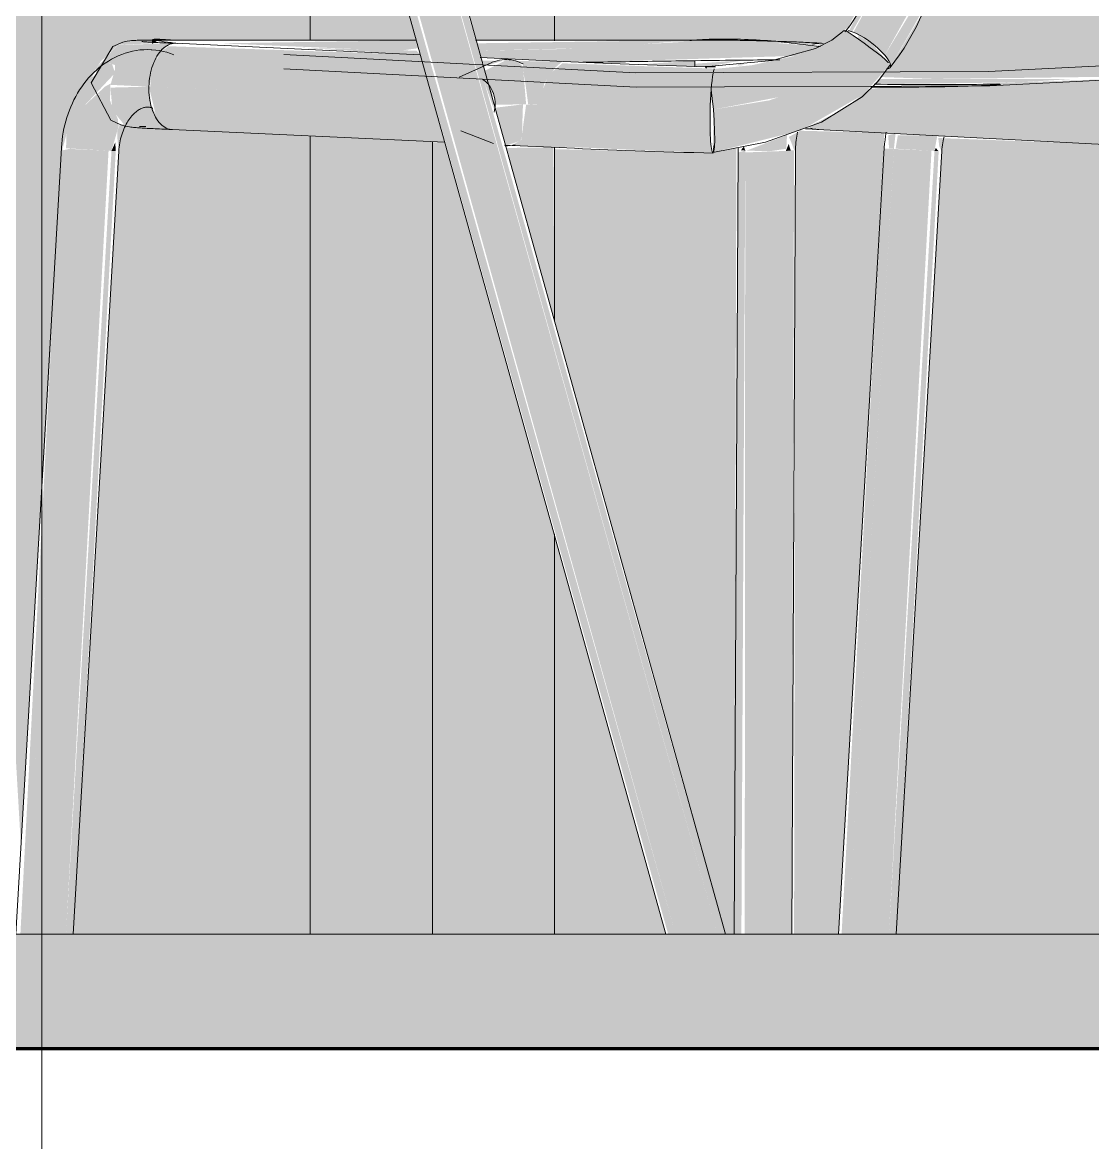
# Model space of a CAD drawing. Header units: inches. Extents: x 20478 to 36715, y -248 to 750.
# Drawn here: x 28045.8 to 28064.41, y -1.63 to 17.86 of the extents above; entities that cross this region are included whole.
import ezdxf

# ---------------------------------------------------------------- set-up
doc = ezdxf.new("R2010")
doc.units = ezdxf.units.IN
doc.header["$MEASUREMENT"] = 0
for name, color, linetype, lineweight in [('A-DOOR', 31, 'Continuous', 13), ('A-GLAZ-CWMG', 51, 'Continuous', 9), ('C-TOPO', 7, 'Continuous', 9), ('G-ANNO-SYMB', 111, 'Continuous', 9), ('I-FURN', 30, 'Continuous', 9)]:
    doc.layers.add(name, color=color, linetype=linetype, lineweight=lineweight)

# ---------------------------------------------------------------- blocks, each defined once
blk = doc.blocks.new('Falcon 7700 Series Pedestal Base - 36_ Square Top x 30_ - Wheelchair Height-V18-Elevation - South')
at = {"layer": 'I-FURN'}
h = blk.add_hatch(color=256, dxfattribs=at)
h.paths.add_polyline_path([(26107.484, 2), (26109.606, 2), (26109.606, 15.785), (26107.484, 15.885), (26107.484, 10.745)], flags=0)
h.paths.add_polyline_path([(26109.329, 17.549), (26108.319, 20.996), (26107.484, 23.219), (26107.484, 17.55), (26109.229, 17.549)], flags=0)
h.paths.add_polyline_path([(26108.456, 25.705), (26108.359, 25.705), (26108.422, 25.686)], flags=0)
h.paths.add_polyline_path([(26109.606, 20.278), (26109.606, 26.091), (26109.052, 25.912), (26108.437, 25.682), (26108.158, 25.299), (26108.187, 25.296), (26108.109, 24.999), (26108.094, 24.566), (26108.043, 24.539), (26108.031, 24.409), (26108.114, 24.26), (26108.233, 24.038), (26108.266, 23.984), (26109.555, 20.458)], flags=0)
h.paths.add_polyline_path([(26108.12, 24.63), (26108.088, 24.825), (26108.128, 24.808), (26108.125, 24.732)], flags=0)
h.paths.add_polyline_path([(26107.484, 26.036), (26108.147, 26.648), (26108.901, 26.933), (26109.606, 27.119), (26109.606, 28.5), (26107.484, 28.5), (26107.484, 26.039)], flags=0)
h = blk.add_hatch(color=256, dxfattribs=at)
h.paths.add_polyline_path([(26109.606, 2), (26111.727, 2), (26111.727, 8.948), (26109.824, 15.775), (26109.606, 15.775), (26109.606, 10.745)], flags=0)
h.paths.add_polyline_path([(26111.727, 12.667), (26111.71, 15.686), (26110.888, 15.675), (26110.956, 15.433)], flags=0)
h.paths.add_polyline_path([(26110.366, 17.549), (26111.727, 17.55), (26111.727, 26.486), (26109.606, 26.091), (26109.649, 20.121), (26110.366, 17.55)], flags=0)
h.paths.add_polyline_path([(26109.606, 27.104), (26111.227, 27.409), (26111.727, 27.491), (26111.727, 28.5), (26109.606, 28.5), (26109.606, 27.119)], flags=0)
for p, q in [((26111.727, 17.538), (26111.727, 26.486)), ((26107.484, 17.547), (26107.484, 23.219)), ((26107.484, 2), (26107.484, 15.885)), ((26109.606, 2), (26109.606, 15.785)), ((26111.727, 12.667), (26111.727, 15.687)), ((26111.727, 2), (26111.727, 8.96))]:
    blk.add_line(p, q, dxfattribs=at)
blk = doc.blocks.new('HermanMiller_Collection_Air-Chair_SideChair_Arms - Arms-V19-Elevation - South')
at = {"layer": 'I-FURN'}
for points in [[(26117.631, 15.665), (26117.66, 15.928), (26117.531, 15.895), (26117.546, 15.67)], [(26118.336, 15.624), (26118.385, 15.89), (26117.699, 15.895), (26117.66, 15.663), (26118.284, 15.627)], [(26116.828, 2), (26116.837, 2), (26117.631, 15.665), (26117.464, 15.665), (26116.721, 2), (26116.826, 2)], [(26117.182, 2), (26117.544, 2), (26118.284, 15.627), (26117.631, 15.658), (26116.837, 2), (26117.069, 2)], [(26117.66, 2), (26117.67, 2), (26118.409, 15.62), (26118.336, 15.624), (26117.631, 3.496), (26117.544, 2), (26117.655, 2)], [(26118.409, 15.62), (26118.358, 15.675), (26118.336, 15.624), (26118.402, 15.621)]]:
    blk.add_hatch(color=256, dxfattribs=at).paths.add_polyline_path(points, flags=0)
for p, q in [((26117.464, 15.676), (26116.669, 2)), ((26117.671, 2), (26118.462, 15.618))]:
    blk.add_line(p, q, dxfattribs=at)
at = {"layer": 'I-FURN', "flags": 128}
for points in [[(26117.496, 15.948), (26117.485, 15.882), (26117.476, 15.815), (26117.469, 15.749), (26117.464, 15.682), (26117.464, 15.676)], [(26118.462, 15.618), (26118.465, 15.655), (26118.469, 15.692), (26118.473, 15.729), (26118.479, 15.765), (26118.486, 15.801), (26118.494, 15.836), (26118.503, 15.871)]]:
    blk.add_lwpolyline(points, dxfattribs=at)
blk = doc.blocks.new('opening - opening-1034286-Elevation - South')
at = {"layer": 'A-DOOR'}
h = blk.add_hatch(color=256, dxfattribs=at)
h.paths.add_polyline_path([(25985.89, 2), (26016.078, 2), (26016.078, 96), (25985.89, 96), (25985.89, 20.121)], flags=0)
h.paths.add_polyline_path([(26180.895, 2), (26184.717, 15.714), (26184.549, 15.718), (26184.031, 15.675), (26180.732, 3.841), (26180.772, 2), (26180.888, 2)], flags=0)
h.paths.add_polyline_path([(26091.239, 2), (26093.176, 2), (26093.176, 8.948), (26092.37, 6.058)], flags=0)
h.paths.add_polyline_path([(26181.931, 2), (26189.824, 2), (26189.061, 15.848), (26189.026, 15.928), (26185.77, 15.775), (26182.457, 3.888)], flags=0)
h.paths.add_polyline_path([(26177.334, 2), (26177.291, 15.636), (26177.345, 15.675), (26177.402, 15.701), (26177.332, 15.896), (26172.428, 15.615), (26167.96, 2), (26177.291, 2)], flags=0)
h.paths.add_polyline_path([(26100.744, 16.071), (26100.766, 16.127), (26100.74, 16.1)], flags=0)
h.paths.add_polyline_path([(26097.419, 2), (26101.541, 2), (26100.778, 15.848), (26100.667, 16.092), (26099.814, 15.997), (26097.419, 15.885), (26097.419, 6.058)], flags=0)
h.paths.add_polyline_path([(26232.634, 2), (26228.15, 15.663), (26227.814, 15.666), (26227.491, 15.658), (26231.972, 2), (26232.628, 2)], flags=0)
h.paths.add_polyline_path([(26104.153, 2), (26107.484, 2), (26107.484, 15.885), (26104.236, 16.092), (26104.172, 16.084), (26104.131, 15.978), (26104.129, 15.848), (26104.153, 15.619), (26103.362, 2), (26104.143, 2)], flags=0)
h.paths.add_polyline_path([(26225.655, 2), (26230.225, 2), (26225.676, 15.675), (26225.516, 15.658), (26223.495, 15.759), (26220.801, 15.848), (26220.845, 15.776), (26220.895, 15.636), (26220.919, 15.629), (26220.895, 2), (26220.919, 2)], flags=0)
h.paths.add_polyline_path([(26235.203, 2), (26261.39, 2), (26261.39, 96), (26235.203, 96), (26235.203, 10.745)], flags=0)
h.paths.add_polyline_path([(26191.435, 16.071), (26191.458, 16.126), (26191.432, 16.1)], flags=0)
h.paths.add_polyline_path([(26191.637, 2), (26192.233, 2), (26191.469, 15.848), (26191.358, 16.092), (26190.646, 15.969), (26190.74, 15.433), (26191.567, 2), (26191.612, 2)], flags=0)
h.paths.add_polyline_path([(26167.251, 26.785), (26167.199, 26.876), (26167.216, 26.821)], flags=0)
h.paths.add_polyline_path([(26195.767, 2), (26195.767, 28.5), (26190.681, 28.5), (26190.681, 28.75), (26172.432, 28.75), (26172.432, 30), (26197.015, 30), (26197.015, 96), (26162.828, 96), (26162.828, 2), (26164.502, 2), (26169.001, 15.836), (26168.825, 16.124), (26168.816, 16.512), (26169.11, 16.941), (26169.295, 17.162), (26169.352, 17.162), (26169.417, 17.318), (26169.414, 17.377), (26169.387, 17.52), (26169.456, 17.746), (26169.533, 18.263), (26169.548, 18.507), (26169.434, 20.672), (26169.022, 24.299), (26168.743, 25.344), (26168.472, 25.94), (26168.157, 26.418), (26168.044, 26.493), (26167.126, 26.863), (26166.942, 27.034), (26166.666, 27.37), (26166.629, 27.627), (26166.76, 27.741), (26166.698, 27.79), (26167.12, 28.121), (26167.607, 28.253), (26170.571, 28.342), (26173.817, 28.341), (26177.69, 28.234), (26181.052, 27.895), (26183.449, 27.56), (26186.073, 27.086), (26187.042, 26.833), (26187.635, 26.533), (26187.705, 26.432), (26187.966, 26.204), (26188.255, 25.749), (26188.439, 24.96), (26188.439, 24.589), (26188.362, 24.016), (26187.928, 22.733), (26186.946, 19.993), (26186.265, 17.551), (26190.846, 17.495), (26190.896, 17.489), (26191.576, 17.364), (26191.84, 17.062), (26191.911, 16.899), (26192.117, 16.615), (26192.355, 16.145), (26192.357, 15.974), (26192.452, 15.433), (26193.267, 2), (26193.348, 2)], flags=0)
h.paths.add_polyline_path([(26136.016, 2), (26141.943, 2), (26137.459, 15.663), (26137.099, 15.668), (26135.893, 15.723), (26130.304, 15.973), (26130.113, 15.867), (26130.153, 15.776), (26130.203, 15.636), (26130.228, 15.643), (26130.18, 6.058), (26130.203, 2), (26135.945, 2)], flags=0)
h.paths.add_polyline_path([(26202.419, 2), (26204.953, 2), (26205.772, 15.676), (26205.971, 16.429), (26206.282, 16.906), (26206.338, 17.034), (26206.433, 17.184), (26206.491, 17.236), (26206.734, 17.47), (26207.34, 17.496), (26207.371, 17.552), (26207.609, 17.552), (26211.92, 17.552), (26210.911, 20.996), (26209.759, 24.236), (26209.756, 25.019), (26209.834, 25.428), (26210.078, 26.039), (26210.738, 26.648), (26211.492, 26.933), (26215.049, 27.611), (26218.549, 28.062), (26221.525, 28.276), (26225.13, 28.343), (26230.76, 28.224), (26231.081, 28.117), (26231.301, 28.001), (26231.558, 27.56), (26231.52, 27.37), (26231.279, 27.076), (26230.986, 26.817), (26230.736, 26.708), (26229.975, 26.355), (26229.795, 26.09), (26229.426, 25.296), (26229.252, 24.712), (26229.095, 23.793), (26228.751, 20.672), (26228.672, 18.094), (26228.799, 17.52), (26228.799, 17.456), (26228.799, 17.287), (26228.842, 17.332), (26228.996, 16.992), (26229.185, 16.853), (26229.37, 16.512), (26229.327, 16.07), (26229.159, 15.793), (26233.203, 3.467), (26233.203, 96), (26199.015, 96), (26199.015, 30), (26225.753, 30), (26225.753, 28.75), (26207.505, 28.75), (26207.505, 28.5), (26202.419, 28.5), (26202.419, 6.058)], flags=0)
h.paths.add_polyline_path([(26207.246, 2), (26207.362, 2), (26208.222, 15.893), (26208.181, 15.974), (26207.412, 15.953), (26207.408, 15.775), (26207.441, 15.619), (26206.692, 2), (26207.217, 2)], flags=0)
h.paths.add_polyline_path([(26113.34, 2), (26113.664, 2), (26111.727, 8.948), (26111.727, 2)], flags=0)
h.paths.add_polyline_path([(26114.707, 2), (26114.853, 2), (26114.892, 15.675), (26114.436, 15.587), (26111.727, 15.655), (26111.727, 12.667), (26114.7, 2)], flags=0)
h.paths.add_polyline_path([(26117.67, 2), (26122.64, 2), (26122.64, 15.68), (26121.166, 15.745), (26118.402, 15.848), (26118.419, 15.7), (26118.461, 15.619), (26117.739, 3.184)], flags=0)
h.paths.add_polyline_path([(26116.67, 2), (26117.465, 15.938), (26116.002, 15.975), (26115.805, 15.867), (26115.845, 15.776), (26115.895, 15.636), (26115.919, 15.629), (26115.895, 2), (26116.635, 2)], flags=0)
h.paths.add_polyline_path([(26143.648, 2), (26160.828, 2), (26160.828, 96), (26127.14, 96), (26127.14, 30), (26135.061, 30), (26135.061, 28.75), (26127.14, 28.75), (26127.14, 27.663), (26130.619, 28.094), (26132.937, 28.266), (26136.64, 28.346), (26140.045, 28.236), (26140.39, 28.117), (26140.609, 28.001), (26140.866, 27.56), (26140.828, 27.37), (26140.587, 27.076), (26140.295, 26.817), (26140.045, 26.708), (26139.289, 26.362), (26139.104, 26.09), (26138.734, 25.296), (26138.56, 24.712), (26138.403, 23.793), (26138.06, 20.672), (26137.981, 18.094), (26138.107, 17.52), (26138.107, 17.456), (26138.107, 17.287), (26138.15, 17.332), (26138.304, 16.992), (26138.493, 16.853), (26138.678, 16.512), (26138.636, 16.07), (26138.467, 15.793), (26142.992, 2), (26143.626, 2)], flags=0)
h.paths.add_polyline_path([(26208.362, 2), (26216.255, 2), (26212.415, 15.775), (26209.107, 15.893), (26209.11, 15.7), (26209.153, 15.619), (26208.376, 2.243)], flags=0)
h.paths.add_polyline_path([(26166.91, 2), (26171.345, 15.688), (26170.716, 15.615), (26166.277, 2), (26166.82, 2)], flags=0)
h.paths.add_polyline_path([(26127.634, 2), (26127.14, 3.506), (26127.14, 2)], flags=0)
h.paths.add_polyline_path([(26219.844, 2), (26219.853, 2), (26219.891, 15.675), (26219.207, 15.585), (26219.183, 3.855), (26219.707, 2), (26219.823, 2)], flags=0)
h.paths.add_polyline_path([(26129.008, 2), (26129.162, 2), (26129.2, 15.675), (26128.744, 15.587), (26127.14, 15.624), (26127.14, 8.702), (26129.006, 2.007)], flags=0)
h.paths.add_polyline_path([(26090.453, 2.896), (26093.176, 12.667), (26093.176, 15.686), (26090.453, 15.585), (26090.453, 6.058)], flags=0)
h.paths.add_polyline_path([(26102.451, 3.546), (26103.181, 15.676), (26103.379, 16.429), (26103.691, 16.906), (26103.746, 17.034), (26103.842, 17.184), (26103.9, 17.236), (26104.143, 17.47), (26104.749, 17.496), (26104.78, 17.552), (26105.018, 17.552), (26107.484, 17.55), (26107.431, 23.363), (26107.185, 24.179), (26107.168, 24.236), (26107.164, 25.019), (26107.242, 25.428), (26107.484, 26.129), (26107.475, 28.5), (26104.78, 28.5), (26104.78, 28.75), (26104.688, 28.75), (26104.688, 28.5), (26100.215, 28.5), (26100.215, 28.75), (26100.123, 28.75), (26100.123, 28.5), (26097.419, 28.5), (26097.442, 26.013), (26097.66, 25.428), (26097.738, 25.019), (26097.747, 24.589), (26097.679, 24.043), (26097.419, 23.219), (26097.419, 17.55), (26100.156, 17.495), (26100.884, 17.364), (26101.148, 17.062), (26101.219, 16.899), (26101.425, 16.615), (26101.663, 16.145), (26101.665, 15.974), (26101.761, 15.433), (26102.412, 4.221)], flags=0)
h.paths.add_polyline_path([(26179.02, 3.915), (26179.721, 6.431), (26179.666, 15.596), (26178.962, 15.585), (26179.009, 6.058)], flags=0)
h.paths.add_polyline_path([(26217.454, 3.915), (26217.435, 6.409), (26214.85, 15.675), (26214.177, 15.675), (26217.444, 3.951)], flags=0)
h.paths.add_polyline_path([(26217.484, 9.951), (26217.479, 15.597), (26215.908, 15.606), (26217.444, 10.093)], flags=0)
h.paths.add_polyline_path([(26180.702, 9.951), (26182.272, 15.63), (26180.674, 15.597), (26180.698, 10.592)], flags=0)
h.paths.add_polyline_path([(26219.479, 15.597), (26219.469, 15.677), (26219.479, 15.597)], flags=0)
h.paths.add_polyline_path([(26128.788, 15.597), (26128.778, 15.677), (26128.787, 15.597)], flags=0)
h.paths.add_polyline_path([(26114.479, 15.597), (26114.469, 15.677), (26114.479, 15.597)], flags=0)
h.paths.add_polyline_path([(26104.041, 15.978), (26104.163, 16.104), (26104.101, 16.071), (26104.044, 15.982)], flags=0)
h.paths.add_polyline_path([(26192.125, 16.011), (26192.164, 16.029), (26192.119, 16.028)], flags=0)
h.paths.add_polyline_path([(26101.433, 16.011), (26101.472, 16.029), (26101.427, 16.028)], flags=0)
h.paths.add_polyline_path([(26130.483, 17.46), (26130.699, 17.495), (26130.757, 17.496), (26130.986, 17.647), (26131.145, 17.78), (26131.588, 18.633), (26131.774, 19.251), (26132.092, 21.858), (26132.619, 25.72), (26132.539, 26.257), (26132.546, 26.437), (26132.217, 27.027), (26131.998, 27.223), (26130.168, 27.052), (26127.14, 26.66), (26127.14, 17.551), (26130.163, 17.5), (26130.45, 17.464)], flags=0)
h.paths.add_polyline_path([(26116.175, 17.46), (26116.39, 17.495), (26116.448, 17.496), (26116.678, 17.647), (26116.837, 17.78), (26117.279, 18.633), (26117.465, 19.251), (26117.773, 21.787), (26118.311, 25.72), (26118.231, 26.257), (26118.238, 26.437), (26117.908, 27.027), (26117.66, 27.221), (26115.859, 27.052), (26112.16, 26.556), (26111.727, 26.438), (26111.727, 17.55), (26115.854, 17.5), (26116.142, 17.464)], flags=0)
h.paths.add_polyline_path([(26187.519, 24.797), (26187.466, 24.809), (26187.514, 24.809)], flags=0)
h.paths.add_polyline_path([(26184.724, 17.55), (26185.24, 17.59), (26186.366, 21.414), (26187.366, 24.042), (26187.42, 24.046), (26187.497, 24.518), (26187.48, 25.03), (26187.528, 25.02), (26187.469, 25.163), (26187.437, 25.299), (26187.437, 25.355), (26187.053, 25.745), (26186.64, 25.879), (26186.465, 25.919), (26186.64, 25.428), (26186.718, 25.019), (26186.727, 24.589), (26186.651, 24.016), (26186.248, 22.819), (26185.234, 19.993), (26184.611, 17.55), (26184.66, 17.55)], flags=0)
h.paths.add_polyline_path([(26211.745, 25.705), (26211.588, 25.665), (26211.714, 25.688)], flags=0)
h.paths.add_polyline_path([(26213.654, 17.55), (26214.318, 17.59), (26213.319, 20.996), (26212.168, 24.236), (26212.191, 25.098), (26212.242, 25.428), (26212.339, 25.912), (26211.695, 25.647), (26211.446, 25.299), (26211.475, 25.296), (26211.398, 24.999), (26211.382, 24.566), (26211.331, 24.539), (26211.319, 24.409), (26211.395, 24.283), (26211.521, 24.038), (26211.554, 23.984), (26212.937, 20.121), (26213.654, 17.55)], flags=0)
h.paths.add_polyline_path([(26093.176, 17.55), (26093.176, 26.486), (26090.453, 26.878), (26090.487, 17.566), (26090.806, 17.552), (26093.073, 17.55)], flags=0)
h.paths.add_polyline_path([(26185.111, 24.797), (26185.057, 24.809), (26185.105, 24.809)], flags=0)
h.paths.add_polyline_path([(26182.82, 17.551), (26183.957, 21.414), (26184.957, 24.042), (26185.013, 24.054), (26185.088, 24.518), (26185.071, 25.03), (26185.119, 25.02), (26185.057, 25.171), (26185.028, 25.299), (26185.028, 25.355), (26184.617, 25.758), (26183.951, 26.013), (26183.115, 26.193), (26181.756, 26.438), (26178.504, 26.911), (26177.658, 26.97), (26177.509, 26.739), (26177.42, 26.451), (26177.292, 25.867), (26177.27, 25.078), (26178.328, 18.591), (26178.504, 18.205), (26178.853, 17.681), (26179.154, 17.569), (26182.518, 17.551)], flags=0)
h.paths.add_polyline_path([(26213.456, 25.705), (26213.359, 25.705), (26213.422, 25.686)], flags=0)
h.paths.add_polyline_path([(26215.366, 17.551), (26219.191, 17.606), (26219.428, 17.78), (26219.871, 18.633), (26220.056, 19.251), (26220.374, 21.858), (26220.902, 25.72), (26220.822, 26.257), (26220.829, 26.437), (26220.527, 26.97), (26220.422, 27), (26217.015, 26.533), (26214.48, 26.061), (26213.841, 25.884), (26213.36, 25.592), (26213.158, 25.299), (26213.187, 25.296), (26213.109, 24.999), (26213.094, 24.566), (26213.043, 24.539), (26213.031, 24.409), (26213.114, 24.26), (26213.233, 24.038), (26213.266, 23.984), (26214.649, 20.121), (26215.365, 17.552)], flags=0)
h.paths.add_polyline_path([(26169.066, 24.313), (26169.068, 24.324), (26169.064, 24.324)], flags=0)
h.paths.add_polyline_path([(26177.292, 24.485), (26177.293, 24.485), (26177.292, 24.485)], flags=0)
h.paths.add_polyline_path([(26213.12, 24.63), (26213.088, 24.825), (26213.128, 24.808), (26213.125, 24.732)], flags=0)
h.paths.add_polyline_path([(26211.408, 24.63), (26211.376, 24.825), (26211.417, 24.809), (26211.413, 24.732)], flags=0)
h.paths.add_polyline_path([(26167.199, 27.078), (26167.385, 27.181), (26167.319, 27.211), (26167.306, 27.153), (26167.213, 27.088)], flags=0)
h.paths.add_polyline_path([(26167.069, 27.076), (26167.196, 27.107), (26167.156, 27.153), (26167.072, 27.078)], flags=0)
h.paths.add_polyline_path([(26140.425, 27.076), (26140.301, 27.139), (26140.306, 27.078), (26140.397, 27.076)], flags=0)
h.paths.add_polyline_path([(26231.117, 27.076), (26230.993, 27.139), (26230.998, 27.078), (26231.089, 27.076)], flags=0)
h.paths.add_polyline_path([(26111.727, 27.491), (26114.542, 27.895), (26117.96, 28.249), (26118.127, 28.25), (26122.64, 28.347), (26122.64, 28.75), (26116.813, 28.75), (26116.813, 28.5), (26114.523, 28.5), (26114.523, 28.75), (26114.432, 28.75), (26114.432, 28.5), (26111.727, 28.5), (26111.727, 27.592)], flags=0)
h.paths.add_polyline_path([(26093.176, 27.491), (26093.176, 28.5), (26090.471, 28.5), (26090.453, 27.884), (26092.445, 27.611), (26092.959, 27.527)], flags=0)
h.paths.add_polyline_path([(26104.701, 30), (26122.64, 30), (26122.64, 96), (26090.453, 96), (26090.453, 30), (26095.297, 30)], flags=0)
h.paths.add_polyline_path([(26242.934, 99.164), (26261.39, 99.164), (26261.39, 134), (26235.203, 134), (26235.203, 119.043), (26235.436, 119.043), (26237.577, 118.566), (26239.472, 117.699), (26241.323, 116.282), (26241.624, 115.971), (26242.728, 114.61), (26243.629, 112.925), (26244.198, 111.049), (26244.39, 109.098), (26244.171, 107.017), (26243.419, 104.846), (26242.37, 103.097), (26240.921, 101.55), (26239.304, 100.399), (26237.48, 99.587), (26235.489, 99.164), (26242.48, 99.164)], flags=0)
h.paths.add_polyline_path([(26197.015, 119.098), (26197.015, 134), (26162.828, 134), (26162.828, 119.098), (26191.096, 119.098)], flags=0)
h.paths.add_polyline_path([(26211.294, 119.098), (26233.203, 119.098), (26233.203, 134), (26199.015, 134), (26199.015, 119.098), (26209.974, 119.098)], flags=0)
h.paths.add_polyline_path([(26128.015, 119.098), (26160.828, 119.098), (26160.828, 134), (26128.015, 134), (26128.015, 132.629)], flags=0)
blk = doc.blocks.new('HermanMiller_Collection_Air-Chair_SideChair_Arms - Arms-V33-Elevation - South')
at = {"layer": 'I-FURN'}
for points in [[(26114.26, 2), (26114.566, 2), (26109.329, 20.734), (26108.648, 20.602), (26111.396, 10.745), (26113.833, 2), (26114.155, 2)], [(26114.566, 2), (26114.7, 2), (26110.508, 16.829), (26110.534, 16.923), (26110.515, 17.015), (26109.422, 20.734), (26109.345, 20.734), (26113.435, 6.058)], [(26113.833, 2), (26108.613, 20.578), (26108.518, 20.458), (26113.705, 2), (26113.764, 2)], [(26116.905, 17.697), (26117.338, 18.452), (26117.515, 19.16), (26117.443, 19.142), (26117.09, 18.205), (26116.85, 17.708)], [(26117.471, 17.287), (26118.008, 18.254), (26118.196, 19.014), (26117.537, 19.091), (26117.191, 18.172), (26116.924, 17.688), (26117.22, 17.516), (26117.392, 17.371)], [(26117.573, 17.095), (26118.147, 18.094), (26118.399, 18.894), (26118.399, 19.002), (26118.244, 19.009), (26117.932, 18.051), (26117.471, 17.287), (26117.565, 17.144)], [(26104.749, 17.495), (26104.827, 17.542), (26104.749, 17.558), (26104.749, 17.495)], [(26117.52, 17.176), (26117.24, 17.498), (26117.008, 17.633), (26117.015, 17.57), (26117.486, 17.207)], [(26104.677, 16.742), (26104.827, 17.255), (26104.965, 17.42), (26105.018, 17.496), (26104.139, 17.466), (26103.755, 17.062), (26103.772, 16.99), (26104.001, 17.148), (26104.09, 17.117), (26104.085, 17.034), (26104.01, 16.773), (26104.562, 16.747)], [(26114.492, 15.6), (26116.007, 15.978), (26117.1, 16.605), (26117.554, 17.116), (26117.484, 17.209), (26117.22, 17.42), (26116.58, 16.886), (26115.463, 16.503), (26114.492, 16.344), (26114.49, 15.612), (26114.49, 15.602)], [(26103.323, 15.665), (26103.537, 16.391), (26104.09, 16.98), (26104.031, 17.152), (26103.9, 17.105), (26103.597, 16.81), (26103.472, 16.605), (26103.24, 16.145), (26103.249, 16.036), (26103.237, 15.67)], [(26110.699, 16.428), (26111.236, 16.434), (26111.181, 17.088), (26111.081, 17.18), (26110.888, 17.204), (26110.514, 17.018), (26110.501, 16.856), (26110.551, 16.807), (26110.644, 16.68), (26110.693, 16.489)], [(26114.167, 17.095), (26114.167, 17.193), (26113.172, 17.126), (26114.145, 17.096)], [(26114.351, 17.089), (26114.402, 17.096), (26115.028, 17.203), (26114.167, 17.141), (26114.167, 17.095), (26114.349, 17.089)], [(26114.436, 16.318), (26114.509, 17.056), (26111.865, 17.148), (26111.635, 16.953), (26111.497, 16.617), (26111.475, 16.423), (26113.363, 16.35)], [(26110.675, 16.348), (26110.644, 16.68), (26110.508, 16.829), (26110.659, 16.394)], [(26120.748, 16.876), (26117.36, 16.876), (26117.286, 16.784), (26119.82, 16.817)], [(26105.089, 15.997), (26104.878, 16.095), (26104.719, 16.423), (26104.677, 16.742), (26104.01, 16.725), (26104.044, 16.33), (26104.238, 16.092), (26104.983, 16.004)], [(26122.512, 15.675), (26122.235, 15.776), (26122.038, 16.051), (26121.973, 16.426), (26117.174, 16.676), (26116.769, 16.36), (26116.333, 16.139), (26116.128, 16.041), (26116.326, 15.997), (26122.368, 15.682)], [(26110.878, 15.714), (26111.139, 15.801), (26111.163, 15.893), (26111.181, 16.434), (26110.691, 16.374), (26110.709, 16.291), (26110.859, 15.781)], [(26114.49, 15.585), (26114.456, 15.677), (26114.436, 16.318), (26111.475, 16.423), (26111.533, 16.048), (26111.71, 15.775), (26111.829, 15.7), (26113.52, 15.624)], [(26115.473, 15.619), (26115.76, 15.661), (26115.772, 15.901), (26115.068, 15.629), (26115.444, 15.619)], [(26102.52, 2), (26102.528, 2), (26103.323, 15.665), (26103.154, 15.629), (26102.443, 2), (26102.518, 2)], [(26102.874, 2), (26103.236, 2), (26103.976, 15.627), (26103.322, 15.658), (26102.901, 8.411), (26102.528, 2), (26102.76, 2)], [(26103.352, 2), (26103.362, 2), (26104.101, 15.62), (26104.027, 15.624), (26103.323, 3.496), (26103.236, 2), (26103.346, 2)], [(26104.101, 15.62), (26104.093, 15.775), (26104.027, 15.624), (26104.093, 15.621)], [(26114.49, 15.585), (26114.497, 15.697), (26114.482, 15.748), (26114.485, 15.607)], [(26114.862, 2), (26114.979, 2), (26115.047, 15.63), (26114.921, 15.597), (26114.853, 2)], [(26115.047, 15.63), (26115.021, 15.704), (26114.973, 15.637), (26115.021, 15.632)], [(26115.437, 2), (26115.685, 2), (26115.753, 15.624), (26115.046, 15.597), (26115.037, 2), (26115.324, 2)], [(26115.685, 2), (26115.852, 2), (26115.895, 15.636), (26115.753, 15.624), (26115.705, 6.058)], [(26115.753, 15.624), (26115.838, 15.629), (26115.801, 15.745), (26115.755, 15.629)]]:
    blk.add_hatch(color=256, dxfattribs=at).paths.add_polyline_path(points, flags=0)
h = blk.add_hatch(color=256, dxfattribs=at)
h.paths.add_polyline_path([(26117.573, 17.095), (26117.486, 17.268), (26117.566, 17.106)], flags=0)
h.paths.add_polyline_path([(26118.335, 16.876), (26121.98, 16.921), (26122.64, 16.998), (26122.64, 18.003), (26118.111, 17.998), (26117.573, 17.095), (26117.537, 17.095), (26117.388, 16.91), (26117.66, 16.9)], flags=0)
h = blk.add_hatch(color=256, dxfattribs=at)
h.paths.add_polyline_path([(26109.039, 17.367), (26109.368, 17.412), (26109.329, 17.549), (26105.918, 17.496), (26108.746, 17.376), (26109.026, 17.368)], flags=0)
h.paths.add_polyline_path([(26110.417, 17.368), (26112.597, 17.42), (26114.098, 17.552), (26110.381, 17.496), (26110.409, 17.393)], flags=0)
h = blk.add_hatch(color=256, dxfattribs=at)
h.paths.add_polyline_path([(26112.224, 17.165), (26115.918, 17.277), (26116.379, 17.437), (26114.755, 17.57), (26113.951, 17.52), (26111.865, 17.396), (26110.417, 17.368), (26110.45, 17.246), (26112.199, 17.166)], flags=0)
h.paths.add_polyline_path([(26109.4, 17.296), (26109.331, 17.367), (26107.321, 17.419), (26109.331, 17.299)], flags=0)
h = blk.add_hatch(color=256, dxfattribs=at)
h.paths.add_polyline_path([(26115.044, 17.12), (26114.915, 17.141), (26114.915, 17.109)], flags=0)
h.paths.add_polyline_path([(26114.492, 16.344), (26115.869, 16.605), (26116.626, 16.904), (26117.22, 17.42), (26116.798, 17.711), (26115.968, 17.29), (26115.156, 17.114), (26114.507, 17.05), (26114.455, 16.676), (26114.482, 16.441)], flags=0)
h.paths.add_polyline_path([(26115.879, 17.3), (26116.187, 17.371), (26115.903, 17.307)], flags=0)
h = blk.add_hatch(color=256, dxfattribs=at)
h.paths.add_polyline_path([(26111.475, 16.423), (26111.552, 16.798), (26111.742, 17.073), (26111.865, 17.18), (26110.465, 17.193), (26110.531, 17.105), (26110.906, 17.212), (26111.177, 17.133), (26111.194, 16.964), (26111.227, 16.774), (26111.272, 16.433)], flags=0)
h.paths.add_polyline_path([(26109.619, 16.51), (26109.4, 17.296), (26105.018, 17.445), (26104.872, 17.329), (26104.731, 17.039), (26104.701, 16.741), (26109.464, 16.517)], flags=0)
h = blk.add_hatch(color=256, dxfattribs=at)
h.paths.add_polyline_path([(26121.973, 16.426), (26122.057, 16.8), (26122.057, 16.897), (26117.466, 16.733), (26117.193, 16.694), (26117.193, 16.675), (26119.82, 16.538)], flags=0)
h.paths.add_polyline_path([(26116.379, 17.437), (26116.39, 17.495), (26116.332, 17.442)], flags=0)
h = blk.add_hatch(color=256, dxfattribs=at)
h.paths.add_polyline_path([(26104.159, 16.071), (26104.172, 16.16), (26104.163, 16.104)], flags=0)
h.paths.add_polyline_path([(26103.777, 16.615), (26103.831, 16.605), (26103.771, 16.605)], flags=0)
h.paths.add_polyline_path([(26104.027, 15.624), (26104.155, 16.068), (26104.137, 16.127), (26104.143, 16.169), (26104.12, 16.217), (26104.001, 16.5), (26104.01, 16.795), (26103.915, 16.743), (26103.537, 16.391), (26103.323, 15.665), (26103.976, 15.627)], flags=0)
h.paths.add_polyline_path([(26104.591, 16.82), (26104.538, 16.84), (26104.547, 16.821)], flags=0)
h = blk.add_hatch(color=256, dxfattribs=at)
h.paths.add_polyline_path([(26111.959, 15.675), (26111.71, 15.775), (26111.533, 16.048), (26111.475, 16.423), (26111.236, 16.428), (26111.15, 15.812), (26110.991, 15.726), (26111.181, 15.711), (26111.829, 15.681)], flags=0)
h.paths.add_polyline_path([(26109.824, 15.775), (26109.619, 16.51), (26104.677, 16.742), (26104.802, 16.231), (26104.878, 16.095), (26105.089, 15.997), (26109.464, 15.792)], flags=0)
h = blk.add_hatch(color=256, dxfattribs=at)
h.paths.add_polyline_path([(26114.509, 15.697), (26114.492, 16.223), (26114.483, 15.697)], flags=0)
h.paths.add_polyline_path([(26114.454, 15.697), (26114.456, 15.738), (26114.445, 15.781)], flags=0)
for p, q in [((26114.701, 2), (26109.483, 20.719)), ((26108.52, 20.451), (26113.663, 2)), ((26104.742, 17.563), (26104.742, 17.491)), ((26114.357, 17.552), (26110.353, 17.551)), ((26116.771, 17.711), (26116.771, 17.721)), ((26109.401, 17.296), (26105.139, 17.496)), ((26110.628, 17.157), (26110.073, 16.908)), ((26112.012, 17.173), (26110.438, 17.247)), ((26114.167, 17.089), (26114.167, 17.193)), ((26114.349, 17.091), (26114.349, 17.091)), ((26114.371, 17.066), (26114.349, 17.091)), ((26105.075, 15.997), (26109.825, 15.774)), ((26116.303, 15.998), (26122.491, 15.675)), ((26110.099, 15.972), (26110.668, 15.754)), ((26103.155, 15.676), (26102.361, 2)), ((26103.362, 2), (26104.154, 15.618)), ((26110.861, 15.726), (26111.942, 15.675)), ((26114.92, 15.65), (26114.853, 2)), ((26114.92, 15.671), (26114.92, 15.65)), ((26115.853, 2), (26115.92, 15.645))]:
    blk.add_line(p, q, dxfattribs=at)
at = {"layer": 'I-FURN', "flags": 128}
for points in [[(26117.453, 19.197), (26117.432, 19.09), (26117.407, 18.983), (26117.378, 18.877), (26117.347, 18.771), (26117.311, 18.667), (26117.273, 18.563), (26117.232, 18.461), (26117.187, 18.361), (26117.14, 18.262), (26117.09, 18.166), (26117.036, 18.071), (26116.981, 17.979), (26116.922, 17.889), (26116.862, 17.802), (26116.799, 17.718), (26116.78, 17.694)], [(26117.565, 17.075), (26117.649, 17.185), (26117.73, 17.298), (26117.807, 17.414), (26117.88, 17.533), (26117.95, 17.655), (26118.016, 17.779), (26118.078, 17.905), (26118.136, 18.033), (26118.191, 18.164), (26118.241, 18.296), (26118.287, 18.429), (26118.329, 18.565), (26118.367, 18.701), (26118.4, 18.838), (26118.429, 18.976), (26118.437, 19.015)], [(26103.675, 16.809), (26104.048, 17.439), (26104.226, 17.514), (26104.301, 17.532), (26104.345, 17.538), (26104.376, 17.542), (26104.402, 17.544), (26104.426, 17.546), (26104.448, 17.547), (26104.471, 17.548), (26104.494, 17.549), (26104.518, 17.55), (26104.543, 17.55), (26104.569, 17.551), (26104.596, 17.551), (26104.625, 17.552), (26104.655, 17.552), (26104.686, 17.552), (26104.719, 17.552), (26104.752, 17.552), (26104.788, 17.552), (26104.797, 17.552)], [(26109.33, 17.551), (26106.922, 17.55), (26104.797, 17.552)], [(26116.768, 17.72), (26116.55, 17.551), (26116.269, 17.407), (26115.514, 17.196), (26114.403, 17.092), (26114.349, 17.091)], [(26116.399, 17.495), (26116.374, 17.497), (26116.348, 17.498), (26116.32, 17.5), (26116.291, 17.502), (26116.261, 17.504), (26116.23, 17.505), (26116.197, 17.507), (26116.163, 17.509), (26116.128, 17.511), (26116.091, 17.512), (26116.054, 17.514), (26116.015, 17.516), (26115.975, 17.518), (26115.934, 17.519), (26115.893, 17.521), (26115.85, 17.523), (26115.806, 17.524), (26115.762, 17.526), (26115.717, 17.527), (26115.671, 17.529), (26115.625, 17.53), (26115.578, 17.532), (26115.531, 17.533), (26115.483, 17.535), (26115.435, 17.536), (26115.387, 17.537), (26115.339, 17.539), (26115.29, 17.54), (26115.242, 17.541), (26115.193, 17.542), (26115.145, 17.543), (26115.097, 17.544), (26115.049, 17.545), (26115.002, 17.546), (26114.955, 17.547), (26114.909, 17.548), (26114.863, 17.548), (26114.818, 17.549), (26114.773, 17.55), (26114.729, 17.55), (26114.686, 17.551), (26114.644, 17.551), (26114.603, 17.552), (26114.563, 17.552), (26114.524, 17.552), (26114.486, 17.552), (26114.45, 17.552), (26114.414, 17.552), (26114.38, 17.552), (26114.355, 17.552)], [(26116.771, 17.721), (26116.798, 17.711), (26116.85, 17.681), (26116.924, 17.633), (26117.015, 17.57), (26117.116, 17.498), (26117.22, 17.42)], [(26104.719, 17.385), (26104.653, 17.387), (26104.587, 17.385), (26104.522, 17.38), (26104.457, 17.371), (26104.393, 17.359), (26104.329, 17.343), (26104.267, 17.325), (26104.205, 17.303), (26104.145, 17.278), (26104.086, 17.25), (26104.029, 17.22), (26103.973, 17.187), (26103.918, 17.152), (26103.866, 17.114), (26103.815, 17.074), (26103.766, 17.031), (26103.718, 16.987), (26103.673, 16.941), (26103.629, 16.893), (26103.587, 16.843), (26103.547, 16.791), (26103.509, 16.738), (26103.473, 16.684), (26103.438, 16.628), (26103.406, 16.571), (26103.375, 16.513), (26103.347, 16.453), (26103.32, 16.393), (26103.295, 16.332), (26103.273, 16.269), (26103.252, 16.206), (26103.233, 16.143), (26103.216, 16.078), (26103.201, 16.013), (26103.188, 15.948), (26103.177, 15.882), (26103.168, 15.815), (26103.161, 15.749), (26103.156, 15.682), (26103.155, 15.676)], [(26104.552, 17.526), (26104.555, 17.526), (26104.561, 17.526), (26104.572, 17.525), (26104.585, 17.523), (26104.6, 17.522), (26104.618, 17.521), (26104.639, 17.52), (26104.661, 17.518), (26104.685, 17.517), (26104.711, 17.515), (26104.739, 17.514), (26104.768, 17.512), (26104.799, 17.51), (26104.831, 17.509), (26104.865, 17.507), (26104.9, 17.506), (26104.937, 17.504), (26104.975, 17.502), (26105.013, 17.501), (26105.053, 17.499), (26105.094, 17.498), (26105.136, 17.496), (26105.137, 17.496)], [(26105.112, 17.298), (26105.051, 17.321), (26104.988, 17.34), (26104.925, 17.356), (26104.861, 17.369), (26104.796, 17.378), (26104.73, 17.384), (26104.719, 17.385)], [(26117.22, 17.42), (26117.321, 17.342), (26117.412, 17.27), (26117.486, 17.207), (26117.538, 17.159)], [(26107.026, 17.303), (26113.14, 16.982), (26119.273, 17.006), (26122.64, 17.174)], [(26112.012, 17.173), (26112.145, 17.167), (26112.282, 17.161), (26112.423, 17.155), (26112.569, 17.149), (26112.718, 17.143), (26112.871, 17.137), (26113.027, 17.132), (26113.187, 17.126), (26113.349, 17.12), (26113.514, 17.115), (26113.682, 17.109), (26113.851, 17.104), (26114.022, 17.098), (26114.195, 17.093), (26114.369, 17.088), (26114.528, 17.084)], [(26107.022, 17.053), (26113.15, 16.731), (26119.298, 16.757), (26122.64, 16.923)], [(26117.568, 17.12), (26117.353, 16.832), (26117.077, 16.565), (26116.371, 16.122), (26115.396, 15.777), (26114.48, 15.597)], [(26103.675, 16.809), (26104.016, 16.16), (26104.19, 16.077), (26104.265, 16.056), (26104.308, 16.047), (26104.339, 16.042), (26104.365, 16.038), (26104.388, 16.035), (26104.411, 16.033), (26104.433, 16.031), (26104.456, 16.029), (26104.48, 16.027), (26104.505, 16.025), (26104.531, 16.023), (26104.559, 16.022), (26104.587, 16.02), (26104.617, 16.018), (26104.648, 16.016), (26104.681, 16.014), (26104.714, 16.013), (26104.749, 16.011), (26104.786, 16.009), (26104.823, 16.008), (26104.862, 16.006), (26104.901, 16.004), (26104.942, 16.002), (26104.984, 16.001), (26105.026, 15.999), (26105.07, 15.998), (26105.077, 15.997)], [(26114.492, 16.344), (26114.473, 16.537), (26114.454, 16.684)], [(26104.154, 15.618), (26104.156, 15.655), (26104.16, 15.692), (26104.165, 15.729), (26104.171, 15.765), (26104.178, 15.801), (26104.186, 15.836), (26104.195, 15.871), (26104.205, 15.905), (26104.216, 15.938), (26104.228, 15.97), (26104.24, 16.002), (26104.254, 16.032), (26104.268, 16.061), (26104.282, 16.09), (26104.298, 16.117), (26104.313, 16.142), (26104.33, 16.167), (26104.346, 16.19), (26104.363, 16.212), (26104.38, 16.233), (26104.397, 16.252), (26104.415, 16.269), (26104.432, 16.286), (26104.449, 16.3), (26104.466, 16.314), (26104.483, 16.326), (26104.499, 16.337), (26104.515, 16.347), (26104.531, 16.355), (26104.546, 16.362), (26104.561, 16.368), (26104.575, 16.373), (26104.589, 16.378), (26104.603, 16.381), (26104.616, 16.383), (26104.628, 16.385), (26104.641, 16.386), (26104.653, 16.387), (26104.665, 16.386), (26104.666, 16.386)], [(26104.666, 16.386), (26104.678, 16.385), (26104.69, 16.384), (26104.702, 16.381), (26104.715, 16.378), (26104.728, 16.375), (26104.741, 16.37), (26104.743, 16.369)], [(26114.48, 15.597), (26114.497, 15.622), (26114.509, 15.697), (26114.515, 15.816), (26114.514, 15.97), (26114.506, 16.151), (26114.492, 16.344)], [(26104.516, 16.048), (26104.518, 16.049), (26104.525, 16.049), (26104.535, 16.049), (26104.548, 16.05), (26104.564, 16.05), (26104.582, 16.051), (26104.602, 16.051), (26104.625, 16.051)], [(26116.289, 15.999), (26116.272, 16), (26116.253, 16.001), (26116.231, 16.003), (26116.208, 16.004), (26116.182, 16.006), (26116.155, 16.007), (26116.126, 16.009), (26116.096, 16.01)], [(26115.956, 15.952), (26115.948, 15.918), (26115.941, 15.882), (26115.935, 15.846), (26115.93, 15.809), (26115.926, 15.772), (26115.923, 15.734), (26115.921, 15.696), (26115.92, 15.658), (26115.92, 15.645)], [(26111.942, 15.675), (26112.077, 15.669), (26112.216, 15.663), (26112.36, 15.657), (26112.508, 15.65), (26112.659, 15.644), (26112.814, 15.638), (26112.972, 15.633), (26113.134, 15.627), (26113.298, 15.621), (26113.465, 15.615), (26113.633, 15.61), (26113.805, 15.604), (26113.977, 15.599), (26114.152, 15.594), (26114.327, 15.589), (26114.488, 15.585)]]:
    blk.add_lwpolyline(points, dxfattribs=at)
at = {"layer": 'I-FURN'}
for centre, major_axis, ratio, start_param, end_param in [((26117.173, 17.385), (-0.393, 0.31), 0.26753, 5.651962, 5.913762), ((26117.173, 17.385), (-0.393, 0.31), 0.26753, 4.081166, 5.651962), ((26110.436, 101.858), (0, 84.692), 0.707107, 3.05175, 3.053597), ((26121.145, 101.858), (0, 84.69), 0.707107, 3.051747, 3.061518), ((26110.888, 16.463), (-0.021, 0.75), 0.90616, 6.224803, 6.748402), ((26110.888, 16.463), (-0.021, 0.75), 0.90616, 5.802636, 6.224803), ((26117.173, 17.385), (-0.393, 0.31), 0.26753, 2.772169, 4.081166), ((26114.508, 16.334), (0.02, 0.75), 0.096081, 0.548394, 1.595591), ((26114.508, 16.334), (0.02, 0.75), 0.096081, 0.286594, 0.488977), ((26110.246, 16.444), (-0.014, 0.5), 0.90616, 5.458165, 5.701205), ((26110.246, 16.444), (-0.014, 0.5), 0.90616, 4.654007, 5.439405), ((26110.246, 16.444), (-0.014, 0.5), 0.90616, 4.392208, 4.654007), ((26114.508, 16.334), (0.02, 0.75), 0.096081, 1.595591, 3.166388), ((26110.888, 16.463), (-0.021, 0.75), 0.90616, 3.083211, 3.34501)]:
    blk.add_ellipse(centre, major_axis=major_axis, ratio=ratio, start_param=start_param, end_param=end_param, dxfattribs=at)
for points in [[(26105.158, 17.548), (26105.061, 17.555), (26104.894, 17.566), (26104.749, 17.57), (26104.728, 17.56), (26104.831, 17.539), (26104.976, 17.519), (26105.063, 17.508)], [(26114.143, 17.55), (26114.122, 17.548), (26114.101, 17.547), (26114.081, 17.545)], [(26105.126, 17.496), (26105.053, 17.495), (26104.901, 17.424), (26104.728, 17.135), (26104.68, 16.873), (26104.677, 16.742)], [(26116.363, 17.496), (26116.316, 17.497), (26116.268, 17.491), (26116.221, 17.479)], [(26117.29, 16.784), (26117.329, 16.784), (26117.365, 16.784), (26117.398, 16.783)], [(26117.398, 16.783), (26117.715, 16.779), (26118.35, 16.774), (26118.985, 16.779), (26119.303, 16.784)], [(26119.303, 16.784), (26119.361, 16.784), (26119.453, 16.785), (26119.486, 16.783), (26119.486, 16.781)], [(26104.677, 16.742), (26104.673, 16.611), (26104.708, 16.35), (26104.868, 16.065), (26105.016, 15.996), (26105.089, 15.997)], [(26116.186, 16.017), (26116.232, 16.004), (26116.279, 15.998), (26116.326, 15.997)]]:
    blk.add_open_spline(points, degree=3, dxfattribs=at)
for points, knots in [([(26115.773, 17.51), (26115.643, 17.527), (26115.316, 17.555), (26114.808, 17.573), (26114.405, 17.568), (26114.219, 17.557), (26114.143, 17.55)], [-1, -1, -1, -1, -0.7, -0.4, -0.2, 0, 0, 0, 0]), ([(26112.222, 17.165), (26112.245, 17.165), (26112.458, 17.168), (26112.879, 17.175), (26113.508, 17.184), (26113.946, 17.19), (26114.167, 17.193)], [-0.7807949, -0.7807949, -0.7807949, -0.7807949, -0.75, -0.5, -0.25, 0, 0, 0, 0]), ([(26114.167, 17.193), (26114.451, 17.197), (26114.945, 17.203), (26115.442, 17.208), (26115.649, 17.211)], [-1, -1, -1, -1, -0.5, -0.1419922, -0.1419922, -0.1419922, -0.1419922]), ([(26119.486, 16.781), (26119.486, 16.78), (26119.453, 16.776), (26119.315, 16.767), (26119.107, 16.758), (26118.861, 16.75), (26118.616, 16.743), (26118.477, 16.741), (26118.419, 16.74)], [-0.7499517, -0.7499517, -0.7499517, -0.7499517, -0.625, -0.5, -0.375, -0.25, -0.125, 0, 0, 0, 0]), ([(26118.419, 16.74), (26118.101, 16.735), (26117.704, 16.732), (26117.307, 16.733), (26117.227, 16.733)], [-1, -1, -1, -1, -0.5, -0.3740813, -0.3740813, -0.3740813, -0.3740813])]:
    blk.add_open_spline(points, degree=3, knots=knots, dxfattribs=at)
blk = doc.blocks.new('Rectangular Mullion - Rectangular Mullion 1-779229-Elevation - South')
at = {"layer": 'A-GLAZ-CWMG'}
blk.add_hatch(color=256, dxfattribs=at).paths.add_polyline_path([(26089.453, 0), (26125.64, 0), (26125.64, 2), (26089.453, 2), (26089.453, 1.37)], flags=0)
blk.add_line((26125.64, 2), (26089.453, 2), dxfattribs=at)

msp = doc.modelspace()

# ---------------------------------------------------------------- linework, layer by layer
at = {"layer": 'C-TOPO', "lineweight": 70}
msp.add_line((28307.21206, 0), (25582.96861, 0), dxfattribs=at)
at = {"layer": 'C-TOPO'}
msp.add_line((28307.21206, 0), (25582.96943, 0), dxfattribs=at)
at = {"layer": 'G-ANNO-SYMB'}
msp.add_line((28046.14088, 545.15708), (28046.14088, -54.81697), dxfattribs=at)

# ---------------------------------------------------------------- block references
at = {"layer": 'A-DOOR'}
msp.add_blockref('opening - opening-1034286-Elevation - South', (1943.32392, 0), dxfattribs=at)
at = {"layer": 'A-GLAZ-CWMG'}
msp.add_blockref('Rectangular Mullion - Rectangular Mullion 1-779229-Elevation - South', (1943.32392, 0), dxfattribs=at)
at = {"layer": 'I-FURN'}
for name in ['Falcon 7700 Series Pedestal Base - 36_ Square Top x 30_ - Wheelchair Height-V18-Elevation - South', 'HermanMiller_Collection_Air-Chair_SideChair_Arms - Arms-V33-Elevation - South', 'HermanMiller_Collection_Air-Chair_SideChair_Arms - Arms-V19-Elevation - South']:
    msp.add_blockref(name, (1943.32392, 0), dxfattribs=at)

doc.saveas('drawing.dxf')
